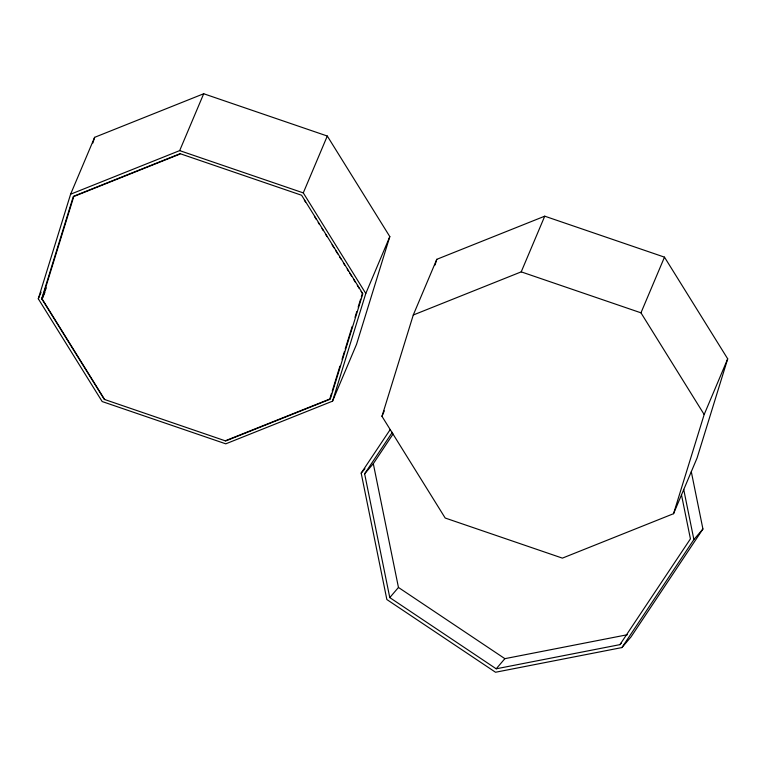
<?xml version="1.0" encoding="UTF-8"?>
<svg xmlns="http://www.w3.org/2000/svg" width="766" height="766" viewBox="0 0 766 766"><rect width="100%" height="100%" fill="white"/><g stroke="black" fill="none" stroke-linecap="round" stroke-linejoin="round"><path stroke-width="1.15" d="M38.3 298.788L70.606 194.2L94.62 137.334L203.699 93.749L327.293 136.032L389.817 236.608L356.554 344.298L332.54 401.164L225.779 443.83L102.175 401.547L38.3 298.788L41.067 292.229M104.683 399.565L42.14 298.941L73.766 196.527L180.575 153.842L301.603 195.253L362.825 293.732L330.251 399.182L225.711 440.967L104.262 399.373L41.728 298.769L73.354 196.345L180.144 153.66M92.868 143.022L94.62 137.334M331.534 393.351L329.782 399.019L225.3 440.776M332.233 391.081L339.941 366.119M342.048 359.311L344.499 351.364M345.198 349.095L352.207 326.402M355.012 317.325L356.765 311.647M358.162 307.109L360.623 299.171M361.322 296.902L362.375 293.493L361.112 291.463M332.54 401.164L365.794 293.474L389.817 236.608M381.975 416.331L413.267 315.008L436.792 259.32L544.741 216.184L664.486 257.146L727.7 358.842L697.07 458.02L673.544 513.699L562.397 558.127L445.19 518.027L381.975 416.331L384.283 410.873M435.031 265.017L436.792 259.32M673.544 513.699L704.174 414.521L727.7 358.842M41.728 298.769L46.333 287.853M42.14 298.941L44.907 292.392M70.606 194.2L179.675 150.615L203.699 93.749M365.794 293.474L303.279 192.888L327.293 136.032M413.267 315.008L521.215 271.863L544.741 216.184M704.174 414.521L640.96 312.825L664.486 257.146M691.315 471.799L702.929 529.009L630.954 636.996L621.915 647.567L495.535 672.251L386.859 599.539L361.179 473.12L390.229 429.525M621.389 642.942L619.943 644.637L496.205 668.804L389.779 597.595L364.635 473.819L392.307 432.302M364.635 473.819L373.31 463.679L393.073 434.025M619.943 644.637L690.425 538.871L681.443 494.625M621.915 647.567L693.891 539.57L702.929 529.009M361.179 473.12L364.942 468.715M389.779 597.595L398.454 587.455L373.31 463.679M496.205 668.804L504.88 658.664L627.45 634.717M179.675 150.615L303.279 192.888M521.215 271.863L640.96 312.825M398.454 587.455L504.88 658.664M304.341 200.146L305.605 202.176M314.433 216.376L316.329 219.421M318.216 222.466L319.479 224.495M322.007 228.555L323.262 230.585M325.789 234.645L327.053 236.675M332.099 244.794L333.986 247.83M335.881 250.875L337.768 253.919M339.664 256.964L340.927 258.994M343.446 263.054L344.71 265.084M347.237 269.144L348.492 271.174M349.756 273.203L351.651 276.248M353.538 279.293L355.434 282.338M357.329 285.383L359.216 288.418M683.693 489.378L693.891 539.57"/></g></svg>
